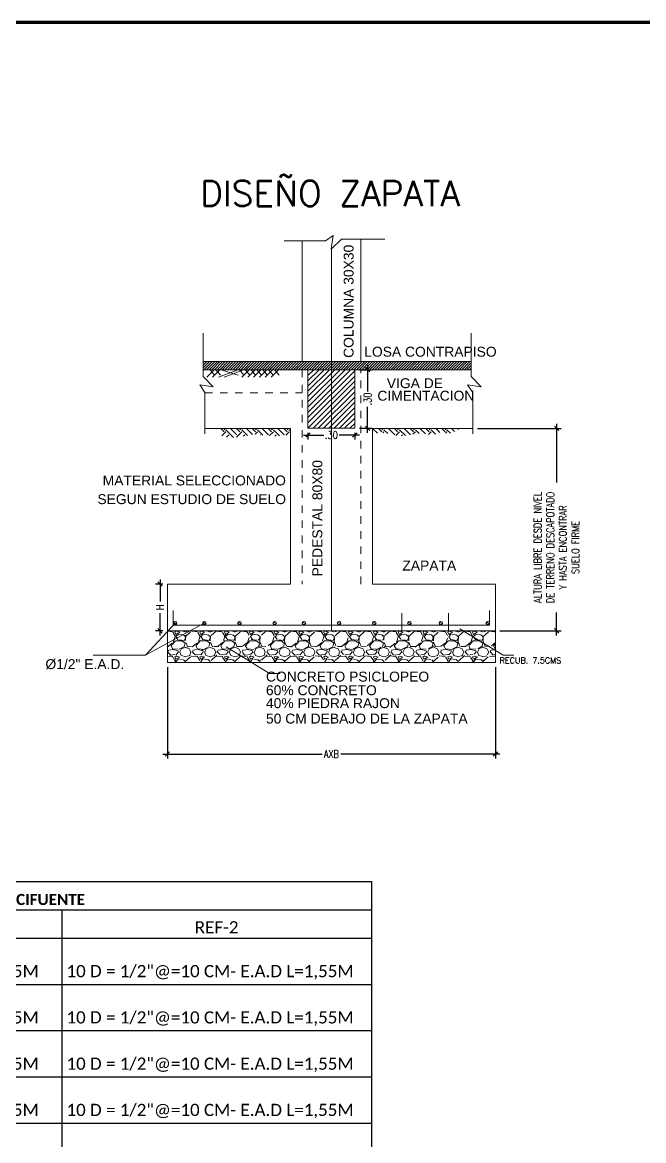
# Model space of a CAD drawing. Header units: metres. Extents: x -3 to 176, y -9 to 24.
# Drawn here: x 27 to 35.24, y 9.5 to 24.34 of the extents above; entities that cross this region are included whole.
import ezdxf

# ---------------------------------------------------------------- set-up
doc = ezdxf.new("R2010")
doc.units = ezdxf.units.M
doc.linetypes.add('DASHED2', pattern=[0.375, 0.25, -0.125])
doc.linetypes.add('HIDDEN2', pattern=[4.762499999999999, 3.175, -1.5875])
for name, color, linetype, lineweight in [('CIMENTACION_DIBUJOS', 7, 'Continuous', 5), ('DESP.VIGAS', 7, 'Continuous', 5), ('MARQ.CUADROS', 7, 'Continuous', 80)]:
    doc.layers.add(name, color=color, linetype=linetype, lineweight=lineweight)
doc.layers.add('COLUM.DIBUJO', color=7, linetype='Continuous')
doc.styles.get("Standard").update_dxf_attribs({"font": 'arial.ttf'})
doc.styles.add('TEXTOACOTADO', font='romans.shx', dxfattribs={"width": 0.8, "height": 0.1})
doc.dimstyles.new('Standard$0', dxfattribs={"dimtxt": 0.18, "dimasz": 0.18, "dimexe": 0.18, "dimexo": 0.0625, "dimgap": 0.09, "dimtad": 0, "dimtih": 1, "dimtoh": 1, "dimdec": 4, "dimzin": 0, "dimdsep": 46, "dimtxsty": 'Standard', "dimcen": 0.09, "dimadec": 0, "dimazin": 0, "dimtfac": 1, "dimtdec": 4, "dimtofl": 0, "dimtmove": 0, "dimatfit": 3, "dimfxl": 1, "dimtolj": 1, "dimtzin": 0, "dimarcsym": 0})

# ---------------------------------------------------------------- blocks, each defined once
blk = doc.blocks.new('_Oblique')
at = {"color": 0, "linetype": 'ByBlock', "lineweight": -2}
blk.add_line((-0.5, -0.5), (0.5, 0.5), dxfattribs=at)
blk = doc.blocks.new('*D69')
at = {"layer": 'CIMENTACION_DIBUJOS', "color": 3, "lineweight": -2, "transparency": 16777216}
for p, q in [((1.573109632757304, 2.440596888713025), (1.476478738101931, 2.440596888713025)), ((1.536478738101931, 2.500596888713025), (1.536478738101931, 2.176252714795411)), ((1.536478738101931, 1.758575207544463), (1.536478738101931, 2.082919381462077)), ((1.573109632757304, 1.818575207544463), (1.476478738101931, 1.818575207544463))]:
    blk.add_line(p, q, dxfattribs=at)
at = {"layer": 'Defpoints', "color": 0, "transparency": 16777216}
for p in [(1.536478738101931, 2.440596888713025), (1.633109632757304, 2.440596888713025), (1.633109632757304, 1.818575207544463)]:
    blk.add_point(p, dxfattribs=at)
at = {"layer": 'CIMENTACION_DIBUJOS', "color": 3, "lineweight": -2, "transparency": 16777216, "xscale": 0.06, "yscale": 0.06, "zscale": 0.06}
for p, rotation in [((1.536478738101931, 2.440596888713025), 90), ((1.536478738101931, 1.818575207544463), 270)]:
    blk.add_blockref('_Oblique', p, dxfattribs=dict(at, rotation=rotation))
at = {"layer": 'CIMENTACION_DIBUJOS', "color": 0, "transparency": 16777216, "insert": (1.536478738101932, 2.129586048128743), "char_height": 0.1, "width": 0.1295238095238095, "attachment_point": 5, "rotation": 90, "style": 'TEXTOACOTADO', "bg_fill": 3, "box_fill_scale": 1.1, "bg_fill_color": 256, "bg_fill_true_color": 13158600, "bg_fill_transparency": 0}
blk.add_mtext('\\A1;H', dxfattribs=at)
blk = doc.blocks.new('*D70')
at = {"layer": 'CIMENTACION_DIBUJOS', "color": 3, "lineweight": -2, "transparency": 16777216}
for p, q in [((5.747544501373788, 4.5059100160807), (6.858872215321441, 4.5059100160807)), ((6.798872215321441, 4.5659100160807), (6.798872215321441, 3.789514456664973)), ((6.798872215321442, 1.758863819279913), (6.798872215321441, 2.061895409045924)), ((6.047475236645845, 1.818863819279913), (6.858872215321442, 1.818863819279913))]:
    blk.add_line(p, q, dxfattribs=at)
at = {"layer": 'Defpoints', "color": 0, "transparency": 16777216}
for p in [(5.687544501373788, 4.5059100160807), (5.987475236645844, 1.818863819279913), (6.798872215321442, 1.818863819279913)]:
    blk.add_point(p, dxfattribs=at)
at = {"layer": 'CIMENTACION_DIBUJOS', "color": 3, "lineweight": -2, "transparency": 16777216, "xscale": 0.06, "yscale": 0.06, "zscale": 0.06}
for p, rotation in [((6.798872215321441, 4.5059100160807), 90), ((6.798872215321442, 1.818863819279913), 270)]:
    blk.add_blockref('_Oblique', p, dxfattribs=dict(at, rotation=rotation))
at = {"layer": 'CIMENTACION_DIBUJOS', "color": 0, "transparency": 16777216, "insert": (6.79887221531277, 2.925704932855446), "char_height": 0.1, "attachment_point": 5, "rotation": 90, "style": 'TEXTOACOTADO'}
blk.add_mtext('\\A1;ALTURA LIBRE DESDE NIVEL\\PDE TERRENO DESCAPOTADO\\PY HASTA ENCONTRAR\\PSUELO FIRME', dxfattribs=at)
blk = doc.blocks.new('*D71')
at = {"layer": 'CIMENTACION_DIBUJOS', "color": 3, "lineweight": -2, "transparency": 16777216}
for p, q in [((4.29099761455449, 5.344677716311348), (4.29099761455449, 4.997782478216124)), ((4.181975709148843, 5.284677716311348), (4.35099761455449, 5.284677716311348)), ((4.29099761455449, 4.447077716311377), (4.29099761455449, 4.793972954406601)), ((4.181975709148843, 4.507077716311377), (4.35099761455449, 4.507077716311377))]:
    blk.add_line(p, q, dxfattribs=at)
at = {"layer": 'Defpoints', "color": 0, "transparency": 16777216}
for p in [(4.121975709148844, 5.284677716311348), (4.121975709148844, 4.507077716311377), (4.29099761455449, 4.507077716311377)]:
    blk.add_point(p, dxfattribs=at)
at = {"layer": 'CIMENTACION_DIBUJOS', "color": 3, "lineweight": -2, "transparency": 16777216, "xscale": 0.06, "yscale": 0.06, "zscale": 0.06}
for p, rotation in [((4.29099761455449, 5.284677716311348), 90), ((4.29099761455449, 4.507077716311377), 270)]:
    blk.add_blockref('_Oblique', p, dxfattribs=dict(at, rotation=rotation))
at = {"layer": 'CIMENTACION_DIBUJOS', "color": 0, "transparency": 16777216, "insert": (4.29099761455449, 4.895877716311361), "char_height": 0.1, "attachment_point": 5, "rotation": 90, "style": 'TEXTOACOTADO'}
blk.add_mtext('\\A1;.30', dxfattribs=at)
blk = doc.blocks.new('*D72')
at = {"layer": 'CIMENTACION_DIBUJOS', "color": 3, "lineweight": -2, "transparency": 16777216}
for p, q in [((3.438879430719064, 4.418047524217599), (3.708018744637184, 4.418047524217599)), ((3.498879430719064, 4.447077716304931), (3.498879430719064, 4.358047524217599)), ((4.180967582364826, 4.418047524217599), (3.911828268446707, 4.418047524217599)), ((4.120967582364827, 4.447077716304931), (4.120967582364827, 4.358047524217599))]:
    blk.add_line(p, q, dxfattribs=at)
at = {"layer": 'Defpoints', "color": 0, "transparency": 16777216}
for p in [(3.498879430719064, 4.507077716304931), (4.120967582364827, 4.507077716304931), (4.120967582364827, 4.418047524217599)]:
    blk.add_point(p, dxfattribs=at)
at = {"layer": 'CIMENTACION_DIBUJOS', "color": 3, "lineweight": -2, "transparency": 16777216, "xscale": 0.06, "yscale": 0.06, "zscale": 0.06, "rotation": 180}
blk.add_blockref('_Oblique', (3.498879430719064, 4.418047524217599), dxfattribs=at)
at = {"layer": 'CIMENTACION_DIBUJOS', "color": 3, "lineweight": -2, "transparency": 16777216, "xscale": 0.06, "yscale": 0.06, "zscale": 0.06}
blk.add_blockref('_Oblique', (4.120967582364827, 4.418047524217599), dxfattribs=at)
at = {"layer": 'CIMENTACION_DIBUJOS', "color": 0, "transparency": 16777216, "insert": (3.809923506541946, 4.418047524217599), "char_height": 0.1, "attachment_point": 5, "style": 'TEXTOACOTADO'}
blk.add_mtext('\\A1;.30', dxfattribs=at)
blk = doc.blocks.new('*D68')
at = {"layer": 'CIMENTACION_DIBUJOS', "color": 3, "lineweight": -2, "transparency": 16777216}
for p, q in [((1.633109632757304, 1.33745483255367), (1.633109632757304, 0.1242955367756466)), ((5.987475236645842, 1.337454832553606), (5.987475236645842, 0.1242955367756466)), ((1.573109632757304, 0.1842955367756467), (3.685530529939668, 0.1842955367756467)), ((6.047475236645842, 0.1842955367756467), (3.935054339463478, 0.1842955367756467))]:
    blk.add_line(p, q, dxfattribs=at)
at = {"layer": 'Defpoints', "color": 0, "transparency": 16777216}
for p in [(1.633109632757304, 1.39745483255367), (5.987475236645842, 1.397454832553606), (5.987475236645842, 0.1842955367756467)]:
    blk.add_point(p, dxfattribs=at)
at = {"layer": 'CIMENTACION_DIBUJOS', "color": 3, "lineweight": -2, "transparency": 16777216, "xscale": 0.06, "yscale": 0.06, "zscale": 0.06, "rotation": 180}
blk.add_blockref('_Oblique', (1.633109632757304, 0.1842955367756467), dxfattribs=at)
at = {"layer": 'CIMENTACION_DIBUJOS', "color": 3, "lineweight": -2, "transparency": 16777216, "xscale": 0.06, "yscale": 0.06, "zscale": 0.06}
blk.add_blockref('_Oblique', (5.987475236645842, 0.1842955367756467), dxfattribs=at)
at = {"layer": 'CIMENTACION_DIBUJOS', "color": 0, "transparency": 16777216, "insert": (3.810292434701573, 0.1842955367756467), "char_height": 0.1, "attachment_point": 5, "style": 'TEXTOACOTADO', "bg_fill": 3, "box_fill_scale": 1.1, "bg_fill_color": 256, "bg_fill_true_color": 13158600, "bg_fill_transparency": 0}
blk.add_mtext('\\A1;AXB', dxfattribs=at)
blk = doc.blocks.new('*T113')
at = {"layer": 'DESP.VIGAS', "color": 0, "linetype": 'ByBlock', "lineweight": -2, "transparency": 16777216}
for p, q in [((0, 0), (11.6791157521955, 0)), ((0, 0), (0, -0.3751687418405343)), ((11.6791157521955, 0), (11.6791157521955, -13.04349010366556)), ((0.9616796782016799, -13.04349010366556), (3.389191461359289, -13.04349010366556))]:
    blk.add_line(p, q, dxfattribs=at)
at = {"layer": 'DESP.VIGAS', "linetype": 'ByBlock', "lineweight": -2, "transparency": 16777216}
for p, q in [((0, -0.3751687418405343), (11.6791157521955, -0.3751687418405343)), ((0, -0.3751687418405343), (0, -13.04349010366556)), ((0.9616796782016799, -0.3751687418405343), (0.9616796782016799, -13.04349010366556)), ((2.215230828104698, -0.3751687418405343), (2.215230828104698, -13.04349010366556)), ((3.389191461359289, -0.3751687418405343), (3.389191461359289, -13.04349010366556)), ((7.567695388657217, -0.3751687418405343), (7.567695388657217, -13.04349010366556)), ((0, -0.7503374836810686), (11.6791157521955, -0.7503374836810686)), ((0, -1.364372950942935), (11.6791157521955, -1.364372950942935)), ((0, -1.978408418204801), (11.6791157521955, -1.978408418204801)), ((0, -2.592443885466666), (11.6791157521955, -2.592443885466666)), ((0, -3.206479352728532), (11.6791157521955, -3.206479352728532)), ((0, -3.820514819990398), (11.6791157521955, -3.820514819990398)), ((0, -4.435794614726982), (11.6791157521955, -4.435794614726982)), ((0, -5.051074409463565), (11.6791157521955, -5.051074409463565)), ((0, -5.666354204200148), (11.6791157521955, -5.666354204200148)), ((0, -6.281633998936732), (11.6791157521955, -6.281633998936732)), ((0, -6.896913793673315), (11.6791157521955, -6.896913793673315)), ((0, -7.512193588409898), (11.6791157521955, -7.512193588409898)), ((0, -8.127473383146482), (11.6791157521955, -8.127473383146482)), ((0, -8.742753177883065), (11.6791157521955, -8.742753177883065)), ((0, -9.358032972619649), (11.6791157521955, -9.358032972619649)), ((0, -9.973312767356234), (11.6791157521955, -9.973312767356234)), ((0, -10.5873482346181), (11.6791157521955, -10.5873482346181)), ((0, -11.20138370187996), (11.6791157521955, -11.20138370187996)), ((0, -11.81541916914183), (11.6791157521955, -11.81541916914183)), ((0, -12.4294546364037), (11.6791157521955, -12.4294546364037)), ((0, -13.04349010366556), (0.9616796782016799, -13.04349010366556)), ((3.389191461359289, -13.04349010366556), (11.6791157521955, -13.04349010366556))]:
    blk.add_line(p, q, dxfattribs=at)
at = {"layer": 'DESP.VIGAS', "color": 0, "transparency": 16777216}
for s, insert, char_height, width, attachment_point in [('{\\fCalibri|b1|i0|c0;\\c0;CUADRO DE ACERO DE MEDELEN CIFUENTE', (5.83955787609775, -0.3126406182004455), 0.1470568833757649, 11.55405950491532, 8), ('{\\fCalibri|b0|i0|c0;\\c0;ZAPATA', (0.4808398391008382, -0.6878093600409798), 0.1617625717133414, 0.8366234309215013, 8), ('{\\fCalibri|b0|i0|c0;\\c0;AXB', (1.588455253153189, -0.6878093600409798), 0.1617625717133414, 1.128494902622841, 8), ('{\\fCalibri|b0|i0|c0;\\c0;H', (2.802211144731992, -0.6878093600409798), 0.1617625717133414, 1.048904385974412, 8), ('{\\fCalibri|b0|i0|c0;\\c0;REF-1', (5.478443425008251, -0.6878093600409798), 0.1617625717133414, 4.05344768001775, 8), ('{\\fCalibri|b0|i0|c0;\\c0;REF-2', (9.623405570426357, -0.6878093600409798), 0.1617625717133414, 3.986364116258106, 8), ('{\\fCalibri|b0|i0|c0;\\c0;Z A-2', (0.06252812364008875, -1.301844827302844), 0.1617625717133414, 0.8366234309215013, 7), ('{\\fCalibri|b0|i0|c0;\\c0;1,20X1,20', (1.024207801841769, -1.301844827302844), 0.1617625717133414, 1.128494902622841, 7), ('{\\fCalibri|b0|i0|c0;\\c0;30CM', (2.802211144731992, -1.301844827302844), 0.1617625717133414, 1.048904385974412, 8), ('{\\fCalibri|b0|i0|c0;\\c0;10 D = 1/2"@=10 CM- E.A.D L=1,55M', (3.451719584999378, -1.301844827302844), 0.1617625717133414, 4.05344768001775, 7), ('{\\fCalibri|b0|i0|c0;\\c0;10 D = 1/2"@=10 CM- E.A.D L=1,55M', (7.630223512297306, -1.301844827302844), 0.1617625717133414, 3.986364116258106, 7), ('{\\fCalibri|b0|i0|c0;\\c0;Z A-3', (0.06252812364008875, -1.915880294564712), 0.1617625717133414, 0.8366234309215013, 7), ('{\\fCalibri|b0|i0|c0;\\c0;1,20X1,20', (1.024207801841769, -1.915880294564712), 0.1617625717133414, 1.128494902622841, 7), ('{\\fCalibri|b0|i0|c0;\\c0;30CM', (2.802211144731992, -1.915880294564712), 0.1617625717133414, 1.048904385974412, 8), ('{\\fCalibri|b0|i0|c0;\\c0;10 D = 1/2"@=10 CM- E.A.D L=1,55M', (3.451719584999378, -1.915880294564712), 0.1617625717133414, 4.05344768001775, 7), ('{\\fCalibri|b0|i0|c0;\\c0;10 D = 1/2"@=10 CM- E.A.D L=1,55M', (7.630223512297306, -1.915880294564712), 0.1617625717133414, 3.986364116258106, 7), ('{\\fCalibri|b0|i0|c0;\\c0;Z  A-5', (0.06252812364008875, -2.529915761826576), 0.1617625717133414, 0.8366234309215013, 7), ('{\\fCalibri|b0|i0|c0;\\c0;1,20X1,20', (1.024207801841769, -2.529915761826576), 0.1617625717133414, 1.128494902622841, 7), ('{\\fCalibri|b0|i0|c0;\\c0;30CM', (2.802211144731992, -2.529915761826576), 0.1617625717133414, 1.048904385974412, 8), ('{\\fCalibri|b0|i0|c0;\\c0;10 D = 1/2"@=10 CM- E.A.D L=1,55M', (3.451719584999378, -2.529915761826576), 0.1617625717133414, 4.05344768001775, 7), ('{\\fCalibri|b0|i0|c0;\\c0;10 D = 1/2"@=10 CM- E.A.D L=1,55M', (7.630223512297306, -2.529915761826576), 0.1617625717133414, 3.986364116258106, 7), ('{\\fCalibri|b0|i0|c0;\\c0;1,20X1,20', (1.024207801841769, -3.143951229088442), 0.1617625717133414, 1.128494902622841, 7), ('{\\fCalibri|b0|i0|c0;\\c0;10 D = 1/2"@=10 CM- E.A.D L=1,55M', (3.451719584999378, -3.143951229088442), 0.1617625717133414, 4.05344768001775, 7), ('{\\fCalibri|b0|i0|c0;\\c0;10 D = 1/2"@=10 CM- E.A.D L=1,55M', (7.630223512297306, -3.143951229088442), 0.1617625717133414, 3.986364116258106, 7), ('{\\fCalibri|b0|i0|c0;\\c0;Z  A-6', (0.06252812364008875, -3.143951229088442), 0.1617625717133414, 0.8366234309215013, 7), ('{\\fCalibri|b0|i0|c0;\\c0;30CM', (2.802211144731992, -3.143951229088442), 0.1617625717133414, 1.048904385974412, 8), ('{\\fCalibri|b0|i0|c0;\\c0;10 D = 1/2"@=10 CM- E.A.D L=1,55M', (3.451719584999378, -3.75798669635031), 0.1617625717133414, 4.05344768001775, 7), ('{\\fCalibri|b0|i0|c0;\\c0;10 D = 1/2"@=10 CM- E.A.D L=1,55M', (7.630223512297306, -3.75798669635031), 0.1617625717133414, 3.986364116258106, 7), ('{\\fCalibri|b0|i0|c0;\\c0;Z A-7', (0.06252812364008875, -3.75798669635031), 0.1617625717133414, 0.8366234309215013, 7), ('{\\fCalibri|b0|i0|c0;\\c0;1,20X1,20', (1.024207801841769, -3.75798669635031), 0.1617625717133414, 1.128494902622841, 7), ('{\\fCalibri|b0|i0|c0;\\c0;30CM', (2.802211144731992, -3.75798669635031), 0.1617625717133414, 1.048904385974412, 8), ('{\\fCalibri|b0|i0|c0;\\c0;Z B-2', (0.06252812364008875, -4.373266491086893), 0.1617625717133414, 0.8366234309215013, 7), ('{\\fCalibri|b0|i0|c0;\\c0;1,50X1,50', (1.024207801841769, -4.373266491086893), 0.1617625717133414, 1.128494902622841, 7), ('{\\fCalibri|b0|i0|c0;\\c0;30CM', (2.802211144731992, -4.373266491086893), 0.1617625717133414, 1.048904385974412, 8), ('{\\fCalibri|b0|i0|c0;\\c0;13 D = 1/2"@=10 CM- E.A.D L=1,85 M', (3.451719584999378, -4.373266491086893), 0.1617625717133414, 4.05344768001775, 7), ('{\\fCalibri|b0|i0|c0;\\c0;13 D = 1/2"@=10 CM- E.A.D L=1,85 M', (7.630223512297306, -4.373266491086893), 0.1617625717133414, 3.986364116258106, 7), ('{\\fCalibri|b0|i0|c0;\\c0;Z B-3', (0.06252812364008875, -4.988546285823476), 0.1617625717133414, 0.8366234309215013, 7), ('{\\fCalibri|b0|i0|c0;\\c0;1,50X1,50', (1.024207801841769, -4.988546285823476), 0.1617625717133414, 1.128494902622841, 7), ('{\\fCalibri|b0|i0|c0;\\c0;30CM', (2.802211144731992, -4.988546285823476), 0.1617625717133414, 1.048904385974412, 8), ('{\\fCalibri|b0|i0|c0;\\c0;13 D = 1/2"@=10 CM- E.A.D L=1,85 M', (3.451719584999378, -4.988546285823476), 0.1617625717133414, 4.05344768001775, 7), ('{\\fCalibri|b0|i0|c0;\\c0;13 D = 1/2"@=10 CM- E.A.D L=1,85 M', (7.630223512297306, -4.988546285823476), 0.1617625717133414, 3.986364116258106, 7), ('{\\fCalibri|b0|i0|c0;\\c0;Z B-5', (0.06252812364008875, -5.60382608056006), 0.1617625717133414, 0.8366234309215013, 7), ('{\\fCalibri|b0|i0|c0;\\c0;1,50X1,50', (1.024207801841769, -5.60382608056006), 0.1617625717133414, 1.128494902622841, 7), ('{\\fCalibri|b0|i0|c0;\\c0;30CM', (2.802211144731992, -5.60382608056006), 0.1617625717133414, 1.048904385974412, 8), ('{\\fCalibri|b0|i0|c0;\\c0;13 D = 1/2"@=10 CM- E.A.D L=1,85 M', (3.451719584999378, -5.60382608056006), 0.1617625717133414, 4.05344768001775, 7), ('{\\fCalibri|b0|i0|c0;\\c0;13 D = 1/2"@=10 CM- E.A.D L=1,85 M', (7.630223512297306, -5.60382608056006), 0.1617625717133414, 3.986364116258106, 7), ('{\\fCalibri|b0|i0|c0;\\c255;Z B-6', (0.06252812364008875, -6.219105875296643), 0.1617625717133414, 0.8366234309215013, 7), ('{\\fCalibri|b0|i0|c0;\\c0;1,50X1,50', (1.024207801841769, -6.219105875296643), 0.1617625717133414, 1.128494902622841, 7), ('{\\fCalibri|b0|i0|c0;\\c0;30CM', (2.802211144731992, -6.219105875296643), 0.1617625717133414, 1.048904385974412, 8), ('{\\fCalibri|b0|i0|c0;\\c0;13 D = 1/2"@=10 CM- E.A.D L=1,85 M', (3.451719584999378, -6.219105875296643), 0.1617625717133414, 4.05344768001775, 7), ('{\\fCalibri|b0|i0|c0;\\c0;13 D = 1/2"@=10 CM- E.A.D L=1,85 M', (7.630223512297306, -6.219105875296643), 0.1617625717133414, 3.986364116258106, 7), ('{\\fCalibri|b0|i0|c0;\\c0;Z B-7', (0.06252812364008875, -6.834385670033226), 0.1617625717133414, 0.8366234309215013, 7), ('{\\fCalibri|b0|i0|c0;\\c0;1,50X1,50', (1.024207801841769, -6.834385670033226), 0.1617625717133414, 1.128494902622841, 7), ('{\\fCalibri|b0|i0|c0;\\c0;30CM', (2.802211144731992, -6.834385670033226), 0.1617625717133414, 1.048904385974412, 8), ('{\\fCalibri|b0|i0|c0;\\c0;13 D = 1/2"@=10 CM- E.A.D L=1,85 M', (3.451719584999378, -6.834385670033226), 0.1617625717133414, 4.05344768001775, 7), ('{\\fCalibri|b0|i0|c0;\\c0;13 D = 1/2"@=10 CM- E.A.D L=1,85 M', (7.630223512297306, -6.834385670033226), 0.1617625717133414, 3.986364116258106, 7), ('{\\fCalibri|b0|i0|c0;\\c0;1,50X1,50', (1.024207801841769, -7.44966546476981), 0.1617625717133414, 1.128494902622841, 7), ('{\\fCalibri|b0|i0|c0;\\c0;13 D = 1/2"@=10 CM- E.A.D L=1,85 M', (3.451719584999378, -7.44966546476981), 0.1617625717133414, 4.05344768001775, 7), ('{\\fCalibri|b0|i0|c0;\\c0;13 D = 1/2"@=10 CM- E.A.D L=1,85 M', (7.630223512297306, -7.44966546476981), 0.1617625717133414, 3.986364116258106, 7), ('{\\fCalibri|b0|i0|c0;\\c0;Z C-2', (0.06252812364008875, -7.44966546476981), 0.1617625717133414, 0.8366234309215013, 7), ('{\\fCalibri|b0|i0|c0;\\c0;30CM', (2.802211144731992, -7.44966546476981), 0.1617625717133414, 1.048904385974412, 8), ('{\\fCalibri|b0|i0|c0;\\c0;13 D = 1/2"@=10 CM- E.A.D L=1,85 M', (3.451719584999378, -8.064945259506393), 0.1617625717133414, 4.05344768001775, 7), ('{\\fCalibri|b0|i0|c0;\\c0;13 D = 1/2"@=10 CM- E.A.D L=1,85 M', (7.630223512297306, -8.064945259506393), 0.1617625717133414, 3.986364116258106, 7), ('{\\fCalibri|b0|i0|c0;\\c0;Z C-3', (0.06252812364008875, -8.064945259506393), 0.1617625717133414, 0.8366234309215013, 7), ('{\\fCalibri|b0|i0|c0;\\c0;1,50X1,50', (1.024207801841769, -8.064945259506393), 0.1617625717133414, 1.128494902622841, 7), ('{\\fCalibri|b0|i0|c0;\\c0;30CM', (2.802211144731992, -8.064945259506393), 0.1617625717133414, 1.048904385974412, 8), ('{\\fCalibri|b0|i0|c0;\\c0;Z C-5', (0.06252812364008875, -8.680225054242976), 0.1617625717133414, 0.8366234309215013, 7), ('{\\fCalibri|b0|i0|c0;\\c0;1,50X1,50', (1.024207801841769, -8.680225054242976), 0.1617625717133414, 1.128494902622841, 7), ('{\\fCalibri|b0|i0|c0;\\c0;30CM', (2.802211144731992, -8.680225054242976), 0.1617625717133414, 1.048904385974412, 8), ('{\\fCalibri|b0|i0|c0;\\c0;13 D = 1/2"@=10 CM- E.A.D L=1,85 M', (3.451719584999378, -8.680225054242976), 0.1617625717133414, 4.05344768001775, 7), ('{\\fCalibri|b0|i0|c0;\\c0;13 D = 1/2"@=10 CM- E.A.D L=1,85 M', (7.630223512297306, -8.680225054242976), 0.1617625717133414, 3.986364116258106, 7), ('{\\fCalibri|b0|i0|c0;\\c0;Z C-6', (0.06252812364008875, -9.29550484897956), 0.1617625717133414, 0.8366234309215013, 7), ('{\\fCalibri|b0|i0|c0;\\c0;1,50X1,50', (1.024207801841769, -9.29550484897956), 0.1617625717133414, 1.128494902622841, 7), ('{\\fCalibri|b0|i0|c0;\\c0;30CM', (2.802211144731992, -9.29550484897956), 0.1617625717133414, 1.048904385974412, 8), ('{\\fCalibri|b0|i0|c0;\\c0;13 D = 1/2"@=10 CM- E.A.D L=1,85 M', (3.451719584999378, -9.29550484897956), 0.1617625717133414, 4.05344768001775, 7), ('{\\fCalibri|b0|i0|c0;\\c0;13 D = 1/2"@=10 CM- E.A.D L=1,85 M', (7.630223512297306, -9.29550484897956), 0.1617625717133414, 3.986364116258106, 7), ('{\\fCalibri|b0|i0|c0;\\c0;Z C-7', (0.06252812364008875, -9.910784643716143), 0.1617625717133414, 0.8366234309215013, 7), ('{\\fCalibri|b0|i0|c0;\\c0;1,50X1,50', (1.024207801841769, -9.910784643716143), 0.1617625717133414, 1.128494902622841, 7), ('{\\fCalibri|b0|i0|c0;\\c0;30CM', (2.802211144731992, -9.910784643716143), 0.1617625717133414, 1.048904385974412, 8), ('{\\fCalibri|b0|i0|c0;\\c0;13 D = 1/2"@=10 CM- E.A.D L=1,85 M', (3.451719584999378, -9.910784643716143), 0.1617625717133414, 4.05344768001775, 7), ('{\\fCalibri|b0|i0|c0;\\c0;13 D = 1/2"@=10 CM- E.A.D L=1,85 M', (7.630223512297306, -9.910784643716143), 0.1617625717133414, 3.986364116258106, 7), ('{\\fCalibri|b0|i0|c0;\\c0;Z D-2', (0.06252812364008875, -10.52482011097801), 0.1617625717133414, 0.8366234309215013, 7), ('{\\fCalibri|b0|i0|c0;\\c0;1,20X1,20', (1.024207801841769, -10.52482011097801), 0.1617625717133414, 1.128494902622841, 7), ('{\\fCalibri|b0|i0|c0;\\c0;30CM', (2.802211144731992, -10.52482011097801), 0.1617625717133414, 1.048904385974412, 8), ('{\\fCalibri|b0|i0|c0;\\c0;10 D = 1/2"@=10 CM- E.A.D L=1,55M', (3.451719584999378, -10.52482011097801), 0.1617625717133414, 4.05344768001775, 7), ('{\\fCalibri|b0|i0|c0;\\c0;10 D = 1/2"@=10 CM- E.A.D L=1,55M', (7.630223512297306, -10.52482011097801), 0.1617625717133414, 3.986364116258106, 7), ('{\\fCalibri|b0|i0|c0;\\c0;Z D-3', (0.06252812364008875, -11.13885557823988), 0.1617625717133414, 0.8366234309215013, 7), ('{\\fCalibri|b0|i0|c0;\\c0;1,20X1,20', (1.024207801841769, -11.13885557823988), 0.1617625717133414, 1.128494902622841, 7), ('{\\fCalibri|b0|i0|c0;\\c0;30CM', (2.802211144731992, -11.13885557823988), 0.1617625717133414, 1.048904385974412, 8), ('{\\fCalibri|b0|i0|c0;\\c0;10 D = 1/2"@=10 CM- E.A.D L=1,55M', (3.451719584999378, -11.13885557823988), 0.1617625717133414, 4.05344768001775, 7), ('{\\fCalibri|b0|i0|c0;\\c0;10 D = 1/2"@=10 CM- E.A.D L=1,55M', (7.630223512297306, -11.13885557823988), 0.1617625717133414, 3.986364116258106, 7), ('{\\fCalibri|b0|i0|c0;\\c0;1,20X1,20', (1.024207801841769, -11.75289104550174), 0.1617625717133414, 1.128494902622841, 7), ('{\\fCalibri|b0|i0|c0;\\c0;10 D = 1/2"@=10 CM- E.A.D L=1,55M', (3.451719584999378, -11.75289104550174), 0.1617625717133414, 4.05344768001775, 7), ('{\\fCalibri|b0|i0|c0;\\c0;10 D = 1/2"@=10 CM- E.A.D L=1,55M', (7.630223512297306, -11.75289104550174), 0.1617625717133414, 3.986364116258106, 7), ('{\\fCalibri|b0|i0|c0;\\c0;Z D-5', (0.06252812364008875, -11.75289104550174), 0.1617625717133414, 0.8366234309215013, 7), ('{\\fCalibri|b0|i0|c0;\\c0;30CM', (2.802211144731992, -11.75289104550174), 0.1617625717133414, 1.048904385974412, 8), ('{\\fCalibri|b0|i0|c0;\\c0;10 D = 1/2"@=10 CM- E.A.D L=1,55M', (3.451719584999378, -12.36692651276361), 0.1617625717133414, 4.05344768001775, 7), ('{\\fCalibri|b0|i0|c0;\\c0;10 D = 1/2"@=10 CM- E.A.D L=1,55M', (7.630223512297306, -12.36692651276361), 0.1617625717133414, 3.986364116258106, 7), ('{\\fCalibri|b0|i0|c0;\\c0;Z D-6', (0.06252812364008875, -12.36692651276361), 0.1617625717133414, 0.8366234309215013, 7), ('{\\fCalibri|b0|i0|c0;\\c0;1,20X1,20', (1.024207801841769, -12.36692651276361), 0.1617625717133414, 1.128494902622841, 7), ('{\\fCalibri|b0|i0|c0;\\c0;30CM', (2.802211144731992, -12.36692651276361), 0.1617625717133414, 1.048904385974412, 8), ('{\\fCalibri|b0|i0|c0;\\c0;Z D-7', (0.06252812364008875, -12.98096198002547), 0.1617625717133414, 0.8366234309215013, 7), ('{\\fCalibri|b0|i0|c0;\\c0;1,20X1,20', (1.024207801841769, -12.98096198002547), 0.1617625717133414, 1.128494902622841, 7), ('{\\fCalibri|b0|i0|c0;\\c0;30CM', (2.802211144731992, -12.98096198002547), 0.1617625717133414, 1.048904385974412, 8), ('{\\fCalibri|b0|i0|c0;\\c0;10 D = 1/2"@=10 CM- E.A.D L=1,55M', (3.451719584999378, -12.98096198002547), 0.1617625717133414, 4.05344768001775, 7), ('{\\fCalibri|b0|i0|c0;\\c0;10 D = 1/2"@=10 CM- E.A.D L=1,55M', (7.630223512297306, -12.98096198002547), 0.1617625717133414, 3.986364116258106, 7)]:
    blk.add_mtext(s, dxfattribs=dict(at, insert=insert, char_height=char_height, width=width, attachment_point=attachment_point))
blk = doc.blocks.new('DESPIECE_ZAPATA')
at = {"layer": 'CIMENTACION_DIBUJOS'}
h = blk.add_hatch(dxfattribs=at)
h.set_pattern_fill('ANSI31', color=256, scale=0.007776, style=0)
h.set_pattern_definition([(45, (-274.9297991918494, -253.6707337022906), (-0.01745761789935845, 0.01745761789935843), [])])
h.paths.add_polyline_path([(5.664294797950639, 5.284578641777642), (5.664294797950639, 5.393442641777206), (3.810292434700528, 5.393442641777206), (3.810292434700528, 5.284634952581591), (4.043559958853336, 5.284691257439889)])
h.paths.add_polyline_path([(3.810292434700528, 5.284634952581591), (3.810292434700528, 5.393442641777206), (2.108925585046215, 5.393442641777206), (2.108925585046215, 5.284578641777642), (3.577000284944432, 5.284578641777642)])
h = blk.add_hatch(dxfattribs=at)
h.set_pattern_fill('ANSI31', color=256, scale=0.015552, style=0)
h.set_pattern_definition([(45, (1845.400053740468, -4293.985974366757), (-0.03491523579871689, 0.03491523579871685), [])])
h.paths.add_polyline_path([(3.498879430719064, 4.507077716304931), (4.120967582364827, 4.507077716311375), (4.120967582364827, 5.284677716311347), (3.498879430719064, 5.284677716304902)])
h = blk.add_hatch(dxfattribs=at)
h.set_pattern_fill('EARTH', color=256, scale=0.02332799999999999, angle=45, style=0)
h.set_pattern_definition([(45, (-274.9297991918494, -253.8262537022919), (0, 0.209491414792301), [0.1481328, -0.1481328]), (45, (-274.9690788321232, -253.7869740620187), (0, 0.209491414792301), [0.1481328, -0.1481328]), (45, (-275.0083584723975, -253.7476944217441), (0, 0.209491414792301), [0.1481328, -0.1481328]), (135, (-275.0083584723975, -253.7215079948942), (-0.2094914147923012, 0), [0.1481327999999998, -0.1481327999999998]), (135, (-274.9690788321232, -253.6822283546224), (-0.2094914147923012, 0), [0.1481327999999998, -0.1481327999999998]), (135, (-274.9297991918494, -253.6429487143485), (-0.2094914147923012, 0), [0.1481327999999998, -0.1481327999999998])])
h.paths.add_polyline_path([(3.265972434700636, 4.431164643223351), (3.265972434700636, 4.505910016080446), (2.287695288469919, 4.505910016080446), (2.362521010474445, 4.401849219234631), (2.447467671177236, 4.386874893017279), (2.512426518566464, 4.386874893017279), (2.687317014139971, 4.406840661304194), (2.782257139820189, 4.431797871665101), (2.827229057255423, 4.421814987520136), (2.972138274538082, 4.41183210337671), (3.047090586904552, 4.401849219234631), (3.11204943429378, 4.406840661304194), (3.196996094995889, 4.416823545450509), (3.246965186600548, 4.416823545450509), (3.238135235721934, 4.426806429596148)])
h.paths.add_polyline_path([(4.354612434701778, 4.505910016082534), (4.354612434701778, 4.454702311633437), (4.354612434701778, 4.429527329640344), (4.361264357350194, 4.436789313736753), (4.451208192222332, 4.446772197881714), (4.506173574634936, 4.446772197881714), (4.581125886998521, 4.431797871665101), (4.681063186849372, 4.406840661304194), (4.810981764987588, 4.41183210337671), (4.925909703980679, 4.436789313736753), (4.995865725537726, 4.436789313736753), (5.065821747095512, 4.431797871665101), (5.150767524437136, 4.416823545450509), (5.260699172622154, 4.456755082026554), (5.305670206697705, 4.446772197881714), (5.365632763277453, 4.426806429596148), (5.420598145690121, 4.456755082026554), (5.532024501373165, 4.505910016080446)])
h = blk.add_hatch(dxfattribs=at)
h.set_pattern_fill('ANSI31', color=256, scale=0.007776, style=0)
h.set_pattern_definition([(45, (-1335.964012661084, 113.05334535693), (-0.01745761789935845, 0.01745761789935843), [])])
edge = h.paths.add_edge_path()
edge.add_arc((1.73547823117238, 1.920543004083235), 0.02420779653880974, 0, 360)
h = blk.add_hatch(dxfattribs=at)
h.set_pattern_fill('ANSI31', color=256, scale=0.007776, style=0)
h.set_pattern_definition([(45, (-1335.575613462959, 113.05334535693), (-0.01745761789935845, 0.01745761789935843), [])])
edge = h.paths.add_edge_path()
edge.add_arc((2.123877429296037, 1.920543004083235), 0.02420779653880974, 0, 360)
h = blk.add_hatch(dxfattribs=at)
h.set_pattern_fill('ANSI31', color=256, scale=0.007776, style=0)
h.set_pattern_definition([(45, (-1335.10905346296, 113.05334535693), (-0.01745761789935845, 0.01745761789935843), [])])
edge = h.paths.add_edge_path()
edge.add_arc((2.590437429294887, 1.920543004083235), 0.02420779653880974, 0, 360)
h = blk.add_hatch(dxfattribs=at)
h.set_pattern_fill('ANSI31', color=256, scale=0.007776, style=0)
h.set_pattern_definition([(45, (-1334.642493462961, 113.05334535693), (-0.01745761789935845, 0.01745761789935843), [])])
edge = h.paths.add_edge_path()
edge.add_arc((3.05699742929589, 1.920543004083235), 0.02420779653880974, 0, 360)
h = blk.add_hatch(dxfattribs=at)
h.set_pattern_fill('ANSI31', color=256, scale=0.007776, style=0)
h.set_pattern_definition([(45, (-1334.253693462962, 113.05334535693), (-0.01745761789935845, 0.01745761789935843), [])])
edge = h.paths.add_edge_path()
edge.add_arc((3.445797429295837, 1.920543004083235), 0.02420779653880974, 0, 360)
h = blk.add_hatch(dxfattribs=at)
h.set_pattern_fill('ANSI31', color=256, scale=0.007776, style=0)
h.set_pattern_definition([(45, (-1333.787133462961, 113.05334535693), (-0.01745761789935845, 0.01745761789935843), [])])
edge = h.paths.add_edge_path()
edge.add_arc((3.91235742929549, 1.920543004083235), 0.02420779653880974, 0, 360)
h = blk.add_hatch(dxfattribs=at)
h.set_pattern_fill('ANSI31', color=256, scale=0.007776, style=0)
h.set_pattern_definition([(45, (-1333.320573462962, 113.05334535693), (-0.01745761789935845, 0.01745761789935843), [])])
edge = h.paths.add_edge_path()
edge.add_arc((4.378917429295015, 1.920543004083235), 0.02420779653880974, 0, 360)
h = blk.add_hatch(dxfattribs=at)
h.set_pattern_fill('ANSI31', color=256, scale=0.007776, style=0)
h.set_pattern_definition([(45, (-1332.854013462964, 113.05334535693), (-0.01745761789935845, 0.01745761789935843), [])])
edge = h.paths.add_edge_path()
edge.add_arc((4.845477429294604, 1.920543004083235), 0.02420779653880974, 0, 360)
h = blk.add_hatch(dxfattribs=at)
h.set_pattern_fill('ANSI31', color=256, scale=0.007776, style=0)
h.set_pattern_definition([(45, (-1332.436063452153, 113.05334535693), (-0.01745761789935845, 0.01745761789935843), [])])
edge = h.paths.add_edge_path()
edge.add_arc((5.263427440105509, 1.920543004083235), 0.02420779653880974, 0, 360)
h = blk.add_hatch(dxfattribs=at)
h.set_pattern_fill('ANSI31', color=256, scale=0.007776, style=0)
h.set_pattern_definition([(45, (-1331.813983452154, 113.05334535693), (-0.01745761789935845, 0.01745761789935843), [])])
edge = h.paths.add_edge_path()
edge.add_arc((5.885507440105656, 1.920543004083235), 0.02420779653880974, 0, 360)
for p, q in [((3.185533947534289, 6.996297570355576), (3.731016296209845, 6.996297570355576)), ((3.421516734215771, 6.996297570355576), (3.421516734215771, 5.393442641777519)), ((3.731016296209845, 6.996297570355576), (3.833585626729089, 7.066046680624954)), ((3.833585626729089, 7.066046680624954), (3.805612172951655, 6.887023964265971)), ((3.805612172951655, 6.887023964265971), (3.943148320693432, 7.019547273778045)), ((3.943148320693432, 7.019547273778045), (4.518935244294795, 7.019547273778045)), ((4.199068135187993, 5.393442641777519), (4.199068135187993, 7.019547273778045)), ((3.809407332917239, 1.818573762101487), (3.810348834331499, 6.891587986542316)), ((5.664294797950639, 5.193380482950001), (5.664294797950639, 5.76916740655124)), ((2.108925585046215, 5.393442641777519), (5.664294797950639, 5.393442641777519)), ((2.108925585046215, 5.284578641777955), (4.043559958853336, 5.284691257440262)), ((2.24791809291375, 5.28105443308063), (2.155928466065475, 5.184478741937806)), ((2.325668373107341, 5.28105443308063), (2.23367874626048, 5.184478741937806)), ((2.282094339337412, 5.28105443308063), (2.337519169058552, 5.211869586320738)), ((2.558938653302228, 5.28105443308063), (2.311429026454746, 5.184478741937806)), ((2.359844619532417, 5.28105443308063), (2.570789449252707, 5.211869586320738)), ((2.636688933496558, 5.28105443308063), (2.389179306649751, 5.184478741937806)), ((2.593114899725897, 5.28105443308063), (2.648539729446242, 5.211869586320738)), ((2.714439213691563, 5.28105443308063), (2.622449586843288, 5.184478741937806)), ((2.67086517992157, 5.28105443308063), (2.726290009640628, 5.211869586320738)), ((2.792189493885893, 5.28105443308063), (2.700199867038293, 5.184478741937806)), ((2.748615460115225, 5.28105443308063), (2.804040289834902, 5.211869586320738)), ((2.869939774079427, 5.28105443308063), (2.77795014723182, 5.184478741937806)), ((2.82636574031023, 5.28105443308063), (2.881790570029224, 5.211869586320738)), ((2.947690054275171, 5.28105443308063), (2.855700427427571, 5.184478741937806)), ((2.904116020504503, 5.28105443308063), (2.959540850224293, 5.211869586320738)), ((2.981866300698897, 5.28105443308063), (3.037291130418559, 5.211869586320738)), ((3.103190614662353, 5.28105443308063), (3.011200987814817, 5.184478741937806)), ((3.059616580893163, 5.28105443308063), (3.115041410613564, 5.211869586320738)), ((4.043559958853336, 5.284691257440262), (5.664294797950639, 5.284578641777955)), ((5.61779539110367, 5.083817788986398), (5.796818107464063, 5.055844335207482)), ((5.687544501373786, 4.981248458465679), (5.61779539110367, 5.083817788986398)), ((5.796818107464063, 5.055844335207482), (5.664294797950639, 5.193380482950001)), ((5.687544501373786, 4.435766109790858), (5.687544501373786, 4.981248458465679)), ((2.132175288468687, 4.505910016080698), (3.265972434700636, 4.505910016080698)), ((3.265972434700636, 4.505910016080698), (3.265972434700636, 2.440596888713024)), ((4.354612434701778, 4.505910016080698), (4.3546124347003, 2.440596888713024)), ((1.633109632757304, 2.440596888713024), (1.633109632757304, 1.818575207544463)), ((3.265972434700636, 2.44059688871155), (1.633109632757304, 2.440596888713024)), ((5.987475236645842, 2.4405968887067), (4.3546124347003, 2.440596888713024)), ((5.987475236645842, 1.818575207544463), (5.987475236645842, 2.4405968887067)), ((1.710872501025257, 2.090721765413647), (1.710872501025257, 1.896335207544769)), ((5.909712368377157, 2.090721765413647), (5.909712368377157, 1.896335207544769)), ((1.633109632757304, 1.818575207544463), (5.987475236645842, 1.818575207544463)), ((1.710872501025257, 1.896335207544769), (5.909712368377157, 1.896335207544769)), ((5.514902708965032, 1.846826329831138), (6.087884189906134, 1.494582939882967)), ((0.6504847802861846, 1.494582939882967), (1.343989719302183, 1.494582939882967)), ((2.4138909186509, 1.605365186897259), (2.986872399592002, 1.253121796949031)), ((6.087884189906134, 1.494582939882967), (6.231462144511077, 1.494582939882967)), ((2.986872399592002, 1.253121796949031), (3.130450354196881, 1.253121796949031))]:
    blk.add_line(p, q, dxfattribs=at)
at = {"layer": 'CIMENTACION_DIBUJOS', "linetype": 'DASHED2', "ltscale": 0.02}
for p, q in [((3.421366650743977, 5.284578614350472), (3.42149563578095, 2.44059688871155)), ((4.199047033649187, 2.440596888715113), (4.198918024536169, 5.284691218354094)), ((2.132175288468687, 4.978282790658458), (3.421380542386032, 4.978282790658458))]:
    blk.add_line(p, q, dxfattribs=at)
at = {"layer": 'CIMENTACION_DIBUJOS', "linetype": 'Continuous'}
blk.add_line((4.354612434701778, 4.505910016082908), (5.687544501373786, 4.505910016080698), dxfattribs=at)
at = {"layer": 'CIMENTACION_DIBUJOS', "linetype": 'HIDDEN2'}
for p, q in [((4.74345940345578, 2.05185520754754), (4.74345940345578, 1.818575207544463)), ((5.36553940345599, 2.05185520754754), (5.36553940345599, 1.818575207544463))]:
    blk.add_line(p, q, dxfattribs=at)
at = {"layer": 'CIMENTACION_DIBUJOS'}
for points in [[(2.132175288468687, 4.435766109790858), (2.132175288468687, 4.981248458465679), (2.06242617819931, 5.083817788986398), (2.241448894558964, 5.055844335207482), (2.108925585046215, 5.193380482950001), (2.108925585046215, 5.76916740655124)], [(2.204344059143821, 5.28105443308063), (2.259768888864166, 5.211869586320738)], [(3.025440334468762, 5.28105443308063), (2.933450707620487, 5.184478741937806)]]:
    blk.add_lwpolyline(points, dxfattribs=at)
blk.add_lwpolyline([(3.498879430719064, 4.507077716304931), (4.120967582364827, 4.507077716311375), (4.120967582364827, 5.284677716311347), (3.498879430719064, 5.284677716304902)], close=True, dxfattribs=at)
for centre in [(1.73547823117238, 1.920543004083235), (2.123877429296037, 1.920543004083235), (2.590437429294887, 1.920543004083235), (3.05699742929589, 1.920543004083235), (3.445797429295837, 1.920543004083235), (3.91235742929549, 1.920543004083235), (4.378917429295015, 1.920543004083235), (4.845477429294604, 1.920543004083235), (5.263427440105509, 1.920543004083235), (5.885507440105656, 1.920543004083235)]:
    blk.add_circle(centre, 0.02420779653880974, dxfattribs=at)
at = {"layer": 'CIMENTACION_DIBUJOS', "style": 'TEXTOACOTADO'}
for s, height, p in [('DISEÑO ZAPATA ', 0.3367511917687234, (2.067012878461327, 7.457167950161967)), ('RECUB. 7.5CMS', 0.07775028019439999, (6.043041034512569, 1.38766713978108))]:
    blk.add_text(s, height=height, dxfattribs=at).set_placement(p)
at = {"layer": 'CIMENTACION_DIBUJOS'}
for s, p in [('COLUMNA 30X30', (4.104339212710826, 5.441865965093466)), ('PEDESTAL 80X80', (3.68935881512968, 2.542654737228787))]:
    blk.add_text(s, height=0.1315987918076008, rotation=90, dxfattribs=at).set_placement(p)
for s, p in [('LOSA CONTRAPISO', (4.24588832528319, 5.457576676317231)), ('VIGA DE', (4.545424267718261, 5.040155721595831)), ('CIMENTACION', (4.420284612421064, 4.873667380799862)), ('MATERIAL SELECCIONADO', (0.7751668097428102, 3.748996810887483)), ('SEGUN ESTUDIO DE SUELO', (0.7054457622577601, 3.50099136261024)), ('ZAPATA', (4.75176341860152, 2.619713377314966)), ('%%C1/2" E.A.D.', (0.01553872353057173, 1.311698221705957)), ('CONCRETO PSICLOPEO', (2.942029244198437, 1.1462059968472)), ('60%%% CONCRETO', (2.942029244198437, 0.9651138281040765)), ('40%%% PIEDRA RAJON', (2.942029244198437, 0.7933055053943505)), ('50 CM DEBAJO DE LA ZAPATA', (2.942029244198437, 0.5889502389411412))]:
    blk.add_text(s, height=0.1315987918076008, dxfattribs=at).set_placement(p)
dim = blk.add_linear_dim(base=(4.29099761455449, 4.507077716311377), p1=(4.121975709148842, 5.284677716311347), p2=(4.121975709148842, 4.507077716311375), angle=90, text='.30', dimstyle='Standard$0', override={"dimtxt": 0.1, "dimasz": 0.06, "dimexe": 0.06, "dimexo": 0.06, "dimgap": 0.02, "dimtih": 0, "dimtoh": 0, "dimdec": 2, "dimzin": 5, "dimtxsty": 'TEXTOACOTADO', "dimblk": 'Oblique', "dimdle": 0.06, "dimclrd": 3, "dimclre": 3, "dimadec": 3, "dimtdec": 2, "dimatfit": 1, "dimldrblk": 'Oblique', "dimfxl": 1.25, "dimfxlon": 1, "dimarcsym": 1}, dxfattribs=at)
dim.commit()
dim.dimension.update_dxf_attribs({"geometry": '*D71', "text_midpoint": (4.29099761455449, 4.895877716311361)})
dim = blk.add_linear_dim(base=(4.120967582364827, 4.418047524217599), p1=(3.498879430719064, 4.507077716304931), p2=(4.120967582364827, 4.507077716304931), text='.30', dimstyle='Standard$0', override={"dimtxt": 0.1, "dimasz": 0.06, "dimexe": 0.06, "dimexo": 0.06, "dimgap": 0.02, "dimtih": 0, "dimtoh": 0, "dimdec": 2, "dimzin": 5, "dimtxsty": 'TEXTOACOTADO', "dimblk": 'Oblique', "dimdle": 0.06, "dimclrd": 3, "dimclre": 3, "dimadec": 3, "dimtdec": 2, "dimatfit": 1, "dimldrblk": 'Oblique', "dimfxl": 0.3, "dimfxlon": 1, "dimarcsym": 1}, dxfattribs=at)
dim.commit()
dim.dimension.update_dxf_attribs({"geometry": '*D72', "text_midpoint": (3.809923506541946, 4.418047524217599)})
dim = blk.add_linear_dim(base=(6.798872215321442, 1.818863819279913), p1=(5.687544501373786, 4.505910016080698), p2=(5.987475236645842, 1.818863819279912), angle=90, text='ALTURA LIBRE DESDE NIVEL\\PDE TERRENO DESCAPOTADO\\PY HASTA ENCONTRAR\\PSUELO FIRME', dimstyle='Standard$0', override={"dimtxt": 0.1, "dimasz": 0.06, "dimexe": 0.06, "dimexo": 0.06, "dimgap": 0.02, "dimtih": 0, "dimtoh": 0, "dimdec": 2, "dimzin": 5, "dimtxsty": 'TEXTOACOTADO', "dimblk": 'Oblique', "dimdle": 0.06, "dimclrd": 3, "dimclre": 3, "dimadec": 3, "dimtdec": 2, "dimtmove": 2, "dimatfit": 1, "dimldrblk": 'Oblique', "dimfxl": 1.25, "dimfxlon": 1, "dimarcsym": 1}, dxfattribs=at)
dim.commit()
dim.dimension.update_dxf_attribs({"geometry": '*D70', "text_midpoint": (6.79887221531277, 2.925704932855446), "dimtype": 160})
dim = blk.add_linear_dim(base=(1.536478738101931, 2.440596888713025), p1=(1.633109632757304, 1.818575207544463), p2=(1.633109632757304, 2.440596888713024), angle=90, text='H', dimstyle='Standard$0', override={"dimtxt": 0.1, "dimasz": 0.06, "dimexe": 0.06, "dimexo": 0.06, "dimgap": 0.02, "dimtih": 0, "dimtoh": 0, "dimdec": 2, "dimzin": 5, "dimtxsty": 'TEXTOACOTADO', "dimblk": 'Oblique', "dimdle": 0.06, "dimclrd": 3, "dimclre": 3, "dimadec": 3, "dimtdec": 2, "dimatfit": 1, "dimldrblk": 'Oblique', "dimfxl": 1.25, "dimfxlon": 1, "dimtfill": 1, "dimarcsym": 1}, dxfattribs=at)
dim.commit()
dim.dimension.update_dxf_attribs({"geometry": '*D69', "text_midpoint": (1.536478738101932, 2.129586048128743)})
h = blk.add_hatch(dxfattribs=at)
h.set_pattern_fill('GRAVEL', color=256, scale=0.01296)
h.set_pattern_definition([(228.0127875, (193.9851534542918, -426.1149466223671), (-2.633472000206817, -2.962655999816197), [0.04428709862399999, -4.384430679687622]), (184.969741, (193.9555268942917, -426.1478650223671), (3.950207998437089, 0.3291840187528506), [0.07599805171199958, -7.523804736600677]), (132.5104471, (193.8798145742918, -426.154448702367), (3.291840001390283, -3.621023998735873), [0.05358720499199999, -5.305140074115357]), (267.273689, (193.7514328142918, -426.2367447023671), (0.3291840006894364, 6.583679999965409), [0.06920698579199956, -6.851490290375608]), (292.83365418, (193.7481409742918, -426.3058733423671), (-1.645920000137818, 3.950207999942385), [0.06786292751999957, -6.718439083796548]), (357.2736889999999, (193.7744756942919, -426.368418302367), (-6.583679999965413, 0.3291840006894365), [0.06920698579199958, -6.851490290375613]), (37.69424046999998, (193.8436043342918, -426.371710142367), (-4.279391999810252, -3.291840000246291), [0.09152269833599994, -9.060739744726407]), (72.25532837, (193.9160248142917, -426.3157488623671), (2.304288000619396, 7.242047999802854), [0.08640684979199993, -8.554281255606883]), (121.42956562, (193.9423595342918, -426.2334528623671), (-2.633472000373652, 4.279391999770088), [0.06944136479999995, -6.874702722553073]), (175.2363583, (193.9061492942917, -426.1741997423671), (3.621023999948099, -0.3291840005688473), [0.07927804108799959, -3.884622228719984]), (222.3974378, (193.8271451342917, -426.167616062367), (-3.950207999873596, -3.621024000137891), [0.1025236984319996, -10.14985371757809]), (138.81407483, (194.0773249742918, -426.240036542367), (-2.304287999861783, 1.975104000160596), [0.03499258838399998, -3.464281330834981]), (171.4692344, (194.0509902542918, -426.2169936623671), (4.279392000115299, -0.6583679992531591), [0.06657318460799999, -6.590761214016384]), (225, (193.9851534542918, -426.207118142367), (-4.604316927725449e-17, -0.3291840000000308), [0.04655353046400001, -0.4189829468522688]), (203.19859051, (193.9621105742918, -426.167616062367), (1.645920000044853, 0.6583679998845691), [0.02506999507199987, -2.481920659008649]), (291.80140949, (193.9390676942918, -426.177491582367), (-0.3291840000688818, 0.9875519999770435), [0.03545410435199997, -1.737255987503999]), (30.96375653, (193.9522350542918, -426.210409982367), (0.9875520000241553, 0.6583679999638574), [0.05758382793599986, -1.861872240617132]), (161.56505118, (194.0016126542917, -426.1807834223671), (0.6583680000171828, -0.3291839999654942), [0.04163881334400001, -0.9993323959409087]), (16.38954033399999, (193.7481409742918, -426.177491582367), (3.291840000000019, 0.9875520000000308), [0.0583314048, -5.774823936761056]), (70.34617594, (193.8041022542918, -426.1610323823671), (-1.316736000120439, -3.621023999957282), [0.04893682262399998, -4.844735151894717]), (293.19859051, (194.0016126542917, -426.1149466223671), (-0.6583679998850788, 1.645920000046044), [0.05013966095999973, -2.456850993120648]), (343.6104596700001, (194.0213636942917, -426.1610323823671), (-3.291840000068984, 0.9875519997696819), [0.05833140479999976, -5.774823936761153]), (339.44395478, (193.7481409742918, -426.3815856623671), (-1.645919999999982, 0.6583680000000266), [0.05625096191999972, -2.756298366978521]), (294.7751406, (193.8008104142918, -426.401336702367), (-1.645920001959154, 3.62102399910929), [0.04713190675199996, -4.666065702141309]), (66.80140949, (194.0049044942918, -426.444130622367), (0.6583679998966178, 1.645920000041381), [0.05013966095999995, -2.456850993120659]), (17.35402463999999, (194.0246555342918, -426.398044862367), (-4.279391999914855, -1.316736000276366), [0.055181443104, -5.462947927033919]), (69.44395477999998, (193.8436043342918, -426.444130622367), (-0.6583680000114644, -1.645919999995415), [0.02812548095999997, -2.784423847938536]), (101.309932474, (193.9851534542918, -426.444130622367), (-0.3291840000000518, 1.316736000000047), [0.01678509215999999, -1.661730547402569]), (165.963756532, (193.9818616142918, -426.4276714223671), (0.9875519999999367, -0.3291839999999823), [0.06786292752, -1.289397474743343]), (186.00900596, (193.9160248142917, -426.411212222367), (3.291839999982552, 0.329184000172284), [0.06289060319999969, -6.226160886288443]), (303.69006753, (193.9522350542918, -426.240036542367), (-0.3291840000457447, 0.6583679999771513), [0.04747557484799999, -1.139414216214528]), (353.15722659, (193.9785697742917, -426.2795386223671), (5.596128000034433, -0.658367999707025), [0.08288655609600001, -8.205754774828018]), (60.9453959, (194.0608657742917, -426.2894141423671), (-1.316736000036247, -2.304287999979295), [0.03389146790399998, -3.355265244427054]), (90, (194.0773249742918, -426.2597875823672), (-0.329184, 0.3291839999999998), [0.01975103999999998, -0.3094329599999997]), (120.25643716, (193.9094411342918, -426.401336702367), (1.316735999838929, -2.304288000091988), [0.04573155801599999, -4.52743872420672]), (48.01278749999999, (193.8863982542918, -426.361834622367), (2.633472000217124, 2.962655999806921), [0.08857419724799998, -4.340143581063622]), (0, (193.9456513742919, -426.295997822367), (0.329184, 0.3291839999999998), [0.08558784, -0.24359616]), (325.3048465, (194.0312392142918, -426.295997822367), (3.29184000124695, -2.304287998218591), [0.05204859897599999, -5.152807447448543]), (254.0546040999999, (194.0740331342917, -426.325624382367), (-0.3291839999770034, -1.316736000005798), [0.04792984876799996, -2.34856584502485]), (207.64597536, (194.0608657742917, -426.371710142367), (-6.254496000229826, -3.291839999563343), [0.07803800495999955, -7.725775389212728]), (175.42607874, (193.9917371342918, -426.4079203823671), (-4.279391999999849, 0.3291839999999321), [0.082559018016, -8.173333700728705])])
h.paths.add_polyline_path([(5.987475236645842, 1.818575207544271), (5.560857779657688, 1.818575207544271), (5.987475236645842, 1.556309873918195)], flags=17)
h.paths.add_polyline_path([(5.987475236645842, 1.556309873918195), (5.560857779657688, 1.818575207544271), (1.633109632757304, 1.818575207544335), (1.633109632757304, 1.397454832553542), (5.987475236645842, 1.397454832553418)])
for p, q in [((1.73547823117238, 1.920543004083235), (1.343989719302183, 1.494582939882967)), ((1.343989719302183, 1.494582939882967), (2.123877429296037, 1.920543004083235))]:
    blk.add_line(p, q, dxfattribs=at)
blk.add_lwpolyline([(1.633109632757304, 1.818575207544463), (5.987475236645842, 1.818575207544399), (5.987475236645842, 1.397454832553606), (1.633109632757304, 1.39745483255367)], close=True, dxfattribs=at)
dim = blk.add_linear_dim(base=(5.987475236645842, 0.1842955367756467), p1=(1.633109632757304, 1.39745483255367), p2=(5.987475236645842, 1.397454832553606), text='AXB', dimstyle='Standard$0', override={"dimtxt": 0.1, "dimasz": 0.06, "dimexe": 0.06, "dimexo": 0.06, "dimgap": 0.02, "dimtih": 0, "dimtoh": 0, "dimdec": 2, "dimzin": 5, "dimtxsty": 'TEXTOACOTADO', "dimblk": 'Oblique', "dimdle": 0.06, "dimclrd": 3, "dimclre": 3, "dimadec": 3, "dimtdec": 2, "dimatfit": 1, "dimldrblk": 'Oblique', "dimfxl": 1.25, "dimfxlon": 1, "dimtfill": 1, "dimarcsym": 1}, dxfattribs=at)
dim.commit()
dim.dimension.update_dxf_attribs({"geometry": '*D68', "text_midpoint": (3.810292434701573, 0.1842955367756467)})

msp = doc.modelspace()

# ---------------------------------------------------------------- linework, layer by layer
at = {"layer": 'MARQ.CUADROS'}
msp.add_lwpolyline([(-3.357140824405661, -8.91147014764502), (44.14285917559433, -8.91147014764502), (44.14285917559433, 24.3385298523552), (-3.357140824405661, 24.3385298523552)], close=True, dxfattribs=at)

# ---------------------------------------------------------------- block references
msp.add_blockref('*T113', (19.94967346350882, 12.93498186662572))

# ---------------------------------------------------------------- next in the draw order: block references
at = {"layer": 'COLUM.DIBUJO'}
msp.add_blockref('DESPIECE_ZAPATA', (27.28589082765751, 14.44354966890407), dxfattribs=at)

doc.saveas('drawing.dxf')
